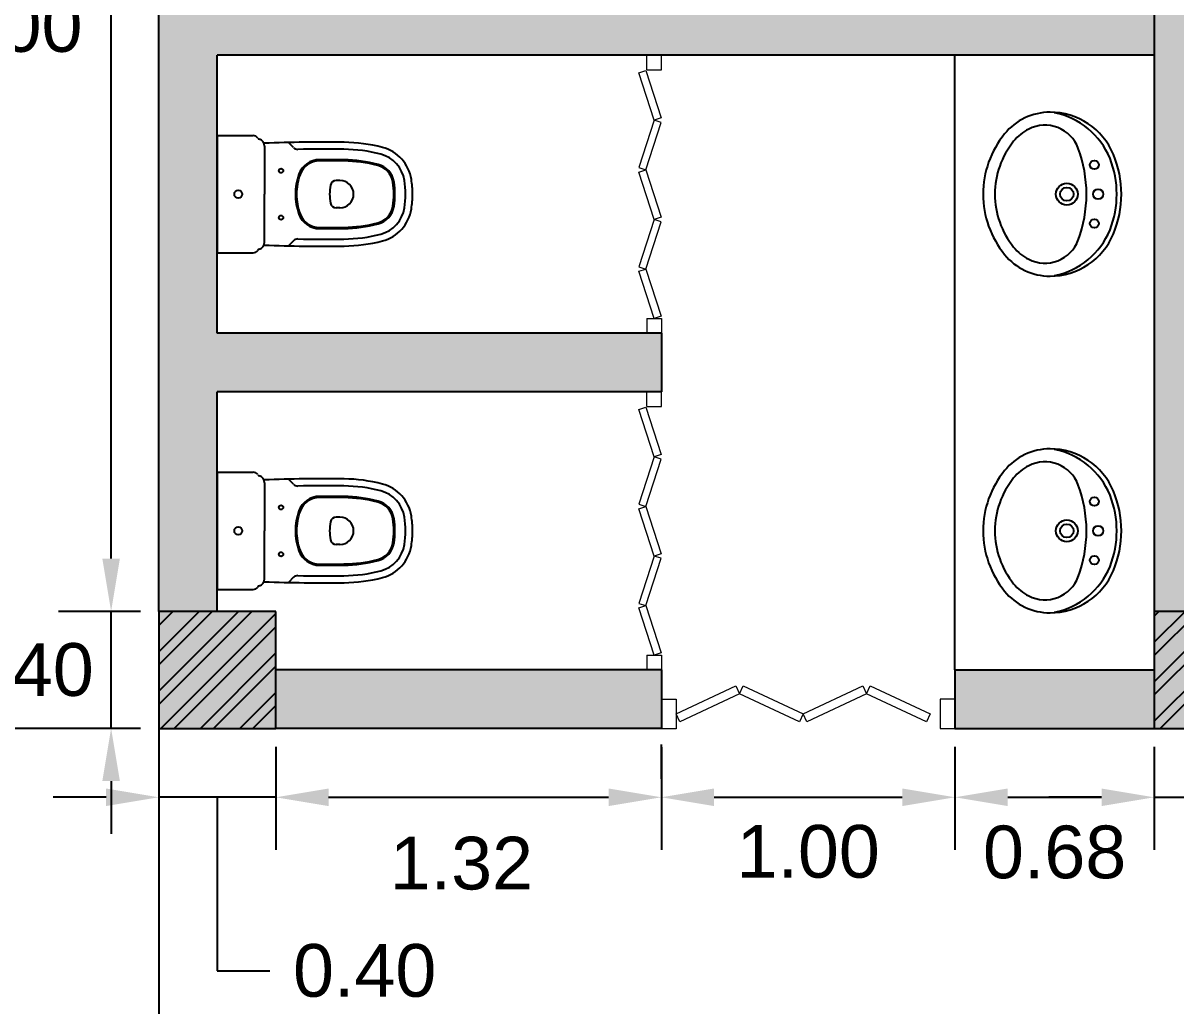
# Model space of a CAD drawing. Header units: millimetres. Extents: x 3409 to 3822, y 896 to 1108.
# Drawn here: x 3417.311 to 3421.248, y 1079.183 to 1082.541 of the extents above; entities that cross this region are included whole.
import ezdxf

# ---------------------------------------------------------------- set-up
doc = ezdxf.new("R2010")
doc.units = ezdxf.units.MM
for name, color, linetype in [('a-epipla', 8, 'Continuous'), ('a-toixoi', 5, 'Continuous'), ('diakekomenes', 9, 'Continuous'), ('DS_ST_quote 1_50', 7, 'Continuous'), ('Layer1', 5, 'Continuous'), ('ypostilwmata', 232, 'Continuous')]:
    doc.layers.add(name, color=color, linetype=linetype)
doc.layers.add('a-portes', color=6, linetype='Continuous', lineweight=9)
doc.styles.get("Standard").update_dxf_attribs({"font": 'arial.ttf'})
doc.dimstyles.get("Standard").update_dxf_attribs({"dimtxt": 0.18, "dimasz": 0.18, "dimexe": 0.18, "dimexo": 0.0625, "dimgap": 0.09, "dimtad": 0, "dimtih": 1, "dimtoh": 1, "dimdec": 4, "dimzin": 0, "dimdsep": 46, "dimtxsty": 'Standard', "dimcen": 0.09, "dimadec": 0, "dimazin": 0, "dimtfac": 1, "dimtdec": 4, "dimtofl": 0, "dimtmove": 0, "dimatfit": 3, "dimfxl": 1, "dimtolj": 1, "dimtzin": 0, "dimarcsym": 0})

# ---------------------------------------------------------------- blocks, each defined once
blk = doc.blocks.new('*D68')
at = {"layer": 'Defpoints', "color": 0, "transparency": 16777216}
for p in [(3419.4907, 1080.1299), (3420.4934, 1080.1311), (3420.4934, 1079.8959)]:
    blk.add_point(p, dxfattribs=at)
at = {"layer": 'DS_ST_quote 1_50', "color": 0, "lineweight": -2, "transparency": 16777216}
for p, q in [((3419.4907, 1080.0674), (3419.4907, 1079.7159)), ((3420.4934, 1080.0686), (3420.4934, 1079.7159)), ((3419.6707, 1079.8959), (3420.3134, 1079.8959))]:
    blk.add_line(p, q, dxfattribs=at)
at = {"layer": 'DS_ST_quote 1_50', "color": 0, "transparency": 16777216}
for points in [[(3419.6707, 1079.9259), (3419.6707, 1079.8659), (3419.4907, 1079.8959)], [(3420.3134, 1079.9259), (3420.3134, 1079.8659), (3420.4934, 1079.8959)]]:
    blk.add_solid(points, dxfattribs=at)
at = {"layer": 'DS_ST_quote 1_50', "color": 0, "transparency": 16777216, "insert": (3419.9921, 1079.7101), "char_height": 0.18, "attachment_point": 5}
blk.add_mtext('\\A1;1.00', dxfattribs=at)
blk = doc.blocks.new('*D69')
at = {"layer": 'Defpoints', "color": 0, "transparency": 16777216}
for p in [(3420.4934, 1080.1311), (3421.174, 1080.1311), (3421.174, 1079.8959)]:
    blk.add_point(p, dxfattribs=at)
at = {"layer": 'DS_ST_quote 1_50', "color": 0, "lineweight": -2, "transparency": 16777216}
for p, q in [((3420.4934, 1080.0686), (3420.4934, 1079.7159)), ((3421.174, 1080.0686), (3421.174, 1079.7159)), ((3420.6734, 1079.8959), (3420.994, 1079.8959))]:
    blk.add_line(p, q, dxfattribs=at)
at = {"layer": 'DS_ST_quote 1_50', "color": 0, "transparency": 16777216}
for points in [[(3420.6734, 1079.9259), (3420.6734, 1079.8659), (3420.4934, 1079.8959)], [(3420.994, 1079.9259), (3420.994, 1079.8659), (3421.174, 1079.8959)]]:
    blk.add_solid(points, dxfattribs=at)
at = {"layer": 'DS_ST_quote 1_50', "color": 0, "transparency": 16777216, "insert": (3420.8337, 1079.708), "char_height": 0.18, "attachment_point": 5}
blk.add_mtext('\\A1;0.68', dxfattribs=at)
blk = doc.blocks.new('*D70')
at = {"layer": 'Defpoints', "color": 0, "transparency": 16777216}
for p in [(3421.174, 1080.1311), (3421.574, 1080.1311), (3421.574, 1079.8959)]:
    blk.add_point(p, dxfattribs=at)
at = {"layer": 'DS_ST_quote 1_50', "color": 0, "lineweight": -2, "transparency": 16777216}
for p, q in [((3421.174, 1080.0686), (3421.174, 1079.7159)), ((3421.574, 1080.0686), (3421.574, 1079.7159)), ((3420.994, 1079.8959), (3420.814, 1079.8959)), ((3421.174, 1079.8959), (3421.574, 1079.8959)), ((3421.374, 1079.8959), (3421.374, 1079.3033)), ((3421.754, 1079.8959), (3421.934, 1079.8959)), ((3421.374, 1079.3033), (3421.554, 1079.3033))]:
    blk.add_line(p, q, dxfattribs=at)
at = {"layer": 'DS_ST_quote 1_50', "color": 0, "transparency": 16777216}
for points in [[(3420.994, 1079.9259), (3420.994, 1079.8659), (3421.174, 1079.8959)], [(3421.754, 1079.9259), (3421.754, 1079.8659), (3421.574, 1079.8959)]]:
    blk.add_solid(points, dxfattribs=at)
at = {"layer": 'DS_ST_quote 1_50', "color": 0, "transparency": 16777216, "insert": (3421.8775, 1079.3033), "char_height": 0.18, "attachment_point": 5}
blk.add_mtext('\\A1;0.40', dxfattribs=at)
blk = doc.blocks.new('*D87')
at = {"layer": 'Defpoints', "color": 0, "transparency": 16777216}
for p in [(3417.774, 1080.1311), (3418.174, 1080.1311), (3417.774, 1079.8959)]:
    blk.add_point(p, dxfattribs=at)
at = {"layer": 'DS_ST_quote 1_50', "color": 0, "lineweight": -2, "transparency": 16777216}
for p, q in [((3417.774, 1080.0686), (3417.774, 1079.7159)), ((3418.174, 1080.0686), (3418.174, 1079.7159)), ((3417.594, 1079.8959), (3417.414, 1079.8959)), ((3418.174, 1079.8959), (3417.774, 1079.8959)), ((3417.974, 1079.8959), (3417.974, 1079.3033)), ((3418.354, 1079.8959), (3418.534, 1079.8959)), ((3417.974, 1079.3033), (3418.154, 1079.3033))]:
    blk.add_line(p, q, dxfattribs=at)
at = {"layer": 'DS_ST_quote 1_50', "color": 0, "transparency": 16777216}
for points in [[(3417.594, 1079.9259), (3417.594, 1079.8659), (3417.774, 1079.8959)], [(3418.354, 1079.9259), (3418.354, 1079.8659), (3418.174, 1079.8959)]]:
    blk.add_solid(points, dxfattribs=at)
at = {"layer": 'DS_ST_quote 1_50', "color": 0, "transparency": 16777216, "insert": (3418.4775, 1079.3033), "char_height": 0.18, "attachment_point": 5}
blk.add_mtext('\\A1;0.40', dxfattribs=at)
blk = doc.blocks.new('*D88')
at = {"layer": 'Defpoints', "color": 0, "transparency": 16777216}
for p in [(3418.174, 1080.1311), (3419.4907, 1079.8959), (3419.4907, 1079.8959)]:
    blk.add_point(p, dxfattribs=at)
at = {"layer": 'DS_ST_quote 1_50', "color": 0, "lineweight": -2, "transparency": 16777216}
for p, q in [((3418.174, 1080.0686), (3418.174, 1079.7159)), ((3419.4907, 1079.9584), (3419.4907, 1080.0759)), ((3418.354, 1079.8959), (3419.3107, 1079.8959))]:
    blk.add_line(p, q, dxfattribs=at)
at = {"layer": 'DS_ST_quote 1_50', "color": 0, "transparency": 16777216}
for points in [[(3418.354, 1079.9259), (3418.354, 1079.8659), (3418.174, 1079.8959)], [(3419.3107, 1079.9259), (3419.3107, 1079.8659), (3419.4907, 1079.8959)]]:
    blk.add_solid(points, dxfattribs=at)
at = {"layer": 'DS_ST_quote 1_50', "color": 0, "transparency": 16777216, "insert": (3418.8078, 1079.6698), "char_height": 0.18, "attachment_point": 5}
blk.add_mtext('\\A1;1.32', dxfattribs=at)
blk = doc.blocks.new('*D131')
at = {"layer": 'Defpoints', "color": 0, "transparency": 16777216}
for p in [(3417.6114, 1084.5311), (3417.774, 1084.5311), (3417.774, 1080.5311)]:
    blk.add_point(p, dxfattribs=at)
at = {"layer": 'DS_ST_quote 1_50', "color": 0, "lineweight": -2, "transparency": 16777216}
for p, q in [((3417.7115, 1084.5311), (3417.4314, 1084.5311)), ((3417.6114, 1080.7111), (3417.6114, 1084.3511)), ((3417.7115, 1080.5311), (3417.4314, 1080.5311))]:
    blk.add_line(p, q, dxfattribs=at)
at = {"layer": 'DS_ST_quote 1_50', "color": 0, "transparency": 16777216}
for points in [[(3417.5814, 1084.3511), (3417.6414, 1084.3511), (3417.6114, 1084.5311)], [(3417.5814, 1080.7111), (3417.6414, 1080.7111), (3417.6114, 1080.5311)]]:
    blk.add_solid(points, dxfattribs=at)
at = {"layer": 'DS_ST_quote 1_50', "color": 0, "transparency": 16777216, "insert": (3417.269, 1082.5311), "char_height": 0.18, "attachment_point": 5}
blk.add_mtext('\\A1;4.00', dxfattribs=at)
blk = doc.blocks.new('*D129')
at = {"layer": 'Defpoints', "color": 0, "transparency": 16777216}
for p in [(3417.6114, 1080.5311), (3417.774, 1080.5311), (3417.774, 1080.1311)]:
    blk.add_point(p, dxfattribs=at)
at = {"layer": 'DS_ST_quote 1_50', "color": 0, "lineweight": -2, "transparency": 16777216}
for p, q in [((3417.6114, 1080.7111), (3417.6114, 1080.8911)), ((3417.7115, 1080.5311), (3417.4314, 1080.5311)), ((3417.6114, 1080.1311), (3417.6114, 1080.5311)), ((3417.7115, 1080.1311), (3417.4314, 1080.1311)), ((3417.6114, 1079.9511), (3417.6114, 1079.7711))]:
    blk.add_line(p, q, dxfattribs=at)
at = {"layer": 'DS_ST_quote 1_50', "color": 0, "transparency": 16777216}
for points in [[(3417.5814, 1080.7111), (3417.6414, 1080.7111), (3417.6114, 1080.5311)], [(3417.5814, 1079.9511), (3417.6414, 1079.9511), (3417.6114, 1080.1311)]]:
    blk.add_solid(points, dxfattribs=at)
at = {"layer": 'DS_ST_quote 1_50', "color": 0, "transparency": 16777216, "insert": (3417.3076, 1080.3311), "char_height": 0.18, "attachment_point": 5}
blk.add_mtext('\\A1;0.40', dxfattribs=at)
blk = doc.blocks.new('*D142')
at = {"layer": 'Defpoints', "color": 0, "transparency": 16777216}
for p in [(3416.6146, 1084.9311), (3417.774, 1084.9311), (3417.774, 1080.1311)]:
    blk.add_point(p, dxfattribs=at)
at = {"layer": 'DS_ST_quote 1_50', "color": 0, "lineweight": -2, "transparency": 16777216}
for p, q in [((3417.7115, 1084.9311), (3416.4346, 1084.9311)), ((3416.6146, 1084.7511), (3416.6146, 1082.713)), ((3416.6146, 1080.3111), (3416.6146, 1082.3492)), ((3417.7115, 1080.1311), (3416.4346, 1080.1311))]:
    blk.add_line(p, q, dxfattribs=at)
at = {"layer": 'DS_ST_quote 1_50', "color": 0, "transparency": 16777216}
for points in [[(3416.5846, 1084.7511), (3416.6446, 1084.7511), (3416.6146, 1084.9311)], [(3416.5846, 1080.3111), (3416.6446, 1080.3111), (3416.6146, 1080.1311)]]:
    blk.add_solid(points, dxfattribs=at)
at = {"layer": 'DS_ST_quote 1_50', "color": 0, "transparency": 16777216, "insert": (3416.6146, 1082.5311), "char_height": 0.18, "attachment_point": 5}
blk.add_mtext('\\A1;4.80', dxfattribs=at)
blk = doc.blocks.new('*D144')
at = {"layer": 'Defpoints', "color": 0, "transparency": 16777216}
for p in [(3417.774, 1080.1311), (3431.774, 1080.1312), (3417.774, 1078.6272)]:
    blk.add_point(p, dxfattribs=at)
at = {"layer": 'DS_ST_quote 1_50', "color": 0, "lineweight": -2, "transparency": 16777216}
for p, q in [((3417.774, 1080.0686), (3417.774, 1078.4472)), ((3431.774, 1080.0687), (3431.774, 1078.4472)), ((3417.954, 1078.6272), (3424.3891, 1078.6272)), ((3431.594, 1078.6272), (3425.159, 1078.6272))]:
    blk.add_line(p, q, dxfattribs=at)
at = {"layer": 'DS_ST_quote 1_50', "color": 0, "transparency": 16777216}
for points in [[(3417.954, 1078.6572), (3417.954, 1078.5972), (3417.774, 1078.6272)], [(3431.594, 1078.6572), (3431.594, 1078.5972), (3431.774, 1078.6272)]]:
    blk.add_solid(points, dxfattribs=at)
at = {"layer": 'DS_ST_quote 1_50', "color": 0, "transparency": 16777216, "insert": (3424.774, 1078.6272), "char_height": 0.18, "attachment_point": 5}
blk.add_mtext('\\A1;14.00', dxfattribs=at)

msp = doc.modelspace()

# ---------------------------------------------------------------- hatches: boundary and pattern name
at = {"layer": 'a-epipla'}
h = msp.add_hatch(dxfattribs=at)
h.set_pattern_fill('ANSI32', color=256, scale=0.01)
h.paths.add_polyline_path([(3418.174, 1084.9311), (3417.774, 1084.9311), (3417.774, 1084.5311), (3418.174, 1084.5311)])
h.paths.add_polyline_path([(3421.574, 1084.9311), (3421.174, 1084.9311), (3421.174, 1084.5311), (3421.574, 1084.5311)])
h.paths.add_polyline_path([(3424.974, 1084.9311), (3424.574, 1084.9311), (3424.574, 1084.5311), (3424.974, 1084.5311)])
h.paths.add_polyline_path([(3428.374, 1084.9311), (3427.974, 1084.9311), (3427.974, 1084.5311), (3428.374, 1084.5311)])
h.paths.add_polyline_path([(3431.774, 1084.9311), (3431.374, 1084.9311), (3431.374, 1084.5311), (3431.774, 1084.5311)])
h.paths.add_polyline_path([(3431.774, 1080.5312), (3431.374, 1080.5312), (3431.374, 1080.1312), (3431.774, 1080.1312)])
h.paths.add_polyline_path([(3428.374, 1080.5311), (3427.974, 1080.5311), (3427.974, 1080.1311), (3428.374, 1080.1311)])
h.paths.add_polyline_path([(3424.974, 1080.5311), (3424.574, 1080.5311), (3424.574, 1080.1311), (3424.974, 1080.1311)])
h.paths.add_polyline_path([(3421.574, 1080.5311), (3421.174, 1080.5311), (3421.174, 1080.1311), (3421.574, 1080.1311)])
h.paths.add_polyline_path([(3418.174, 1080.5311), (3417.774, 1080.5311), (3417.774, 1080.1311), (3418.174, 1080.1311)])
h.paths.add_polyline_path([(3435.174, 1084.9311), (3434.774, 1084.9311), (3434.774, 1084.5311), (3435.174, 1084.5311)])
h.paths.add_polyline_path([(3438.574, 1084.9311), (3438.174, 1084.9311), (3438.174, 1084.5311), (3438.574, 1084.5311)])
h.paths.add_polyline_path([(3441.974, 1084.9311), (3441.574, 1084.9311), (3441.574, 1084.5311), (3441.974, 1084.5311)])
h.paths.add_polyline_path([(3445.374, 1084.9311), (3444.974, 1084.9311), (3444.974, 1084.5311), (3445.374, 1084.5311)])
h.paths.add_polyline_path([(3445.374, 1080.5311), (3444.974, 1080.5311), (3444.974, 1080.1311), (3445.374, 1080.1311)])
h.paths.add_polyline_path([(3441.974, 1080.5311), (3441.574, 1080.5311), (3441.574, 1080.1311), (3441.974, 1080.1311)])
h.paths.add_polyline_path([(3438.574, 1080.5311), (3438.174, 1080.5311), (3438.174, 1080.1311), (3438.574, 1080.1311)])
h.paths.add_polyline_path([(3435.174, 1080.5312), (3434.774, 1080.5312), (3434.774, 1080.1312), (3435.174, 1080.1312)])
h.paths.add_polyline_path([(3451.774, 1084.9311), (3451.374, 1084.9311), (3451.374, 1084.5311), (3451.774, 1084.5311)])
h.paths.add_polyline_path([(3455.174, 1084.9311), (3454.774, 1084.9311), (3454.774, 1084.5311), (3455.174, 1084.5311)])
h.paths.add_polyline_path([(3458.574, 1084.9311), (3458.174, 1084.9311), (3458.174, 1084.5311), (3458.574, 1084.5311)])
h.paths.add_polyline_path([(3461.974, 1084.9311), (3461.574, 1084.9311), (3461.574, 1084.5311), (3461.974, 1084.5311)])
h.paths.add_polyline_path([(3451.774, 1080.5311), (3451.374, 1080.5311), (3451.374, 1080.1311), (3451.774, 1080.1311)])
h.paths.add_polyline_path([(3455.174, 1080.5311), (3454.774, 1080.5311), (3454.774, 1080.1311), (3455.174, 1080.1311)])
h.paths.add_polyline_path([(3458.574, 1080.5311), (3458.174, 1080.5311), (3458.174, 1080.1311), (3458.574, 1080.1311)])
h.paths.add_polyline_path([(3461.974, 1080.5312), (3461.574, 1080.5312), (3461.574, 1080.1312), (3461.974, 1080.1312)])
h.paths.add_polyline_path([(3465.374, 1084.9311), (3464.974, 1084.9311), (3464.974, 1084.5311), (3465.374, 1084.5311)])
h.paths.add_polyline_path([(3468.774, 1084.9311), (3468.374, 1084.9311), (3468.374, 1084.5311), (3468.774, 1084.5311)])
h.paths.add_polyline_path([(3472.174, 1084.9311), (3471.774, 1084.9311), (3471.774, 1084.5311), (3472.174, 1084.5311)])
h.paths.add_polyline_path([(3475.574, 1084.9311), (3475.174, 1084.9311), (3475.174, 1084.5311), (3475.574, 1084.5311)])
h.paths.add_polyline_path([(3478.974, 1084.9311), (3478.574, 1084.9311), (3478.574, 1084.5311), (3478.974, 1084.5311)])
h.paths.add_polyline_path([(3478.974, 1080.5311), (3478.574, 1080.5311), (3478.574, 1080.1311), (3478.974, 1080.1311)])
h.paths.add_polyline_path([(3475.574, 1080.5311), (3475.174, 1080.5311), (3475.174, 1080.1311), (3475.574, 1080.1311)])
h.paths.add_polyline_path([(3472.174, 1080.5311), (3471.774, 1080.5311), (3471.774, 1080.1311), (3472.174, 1080.1311)])
h.paths.add_polyline_path([(3468.774, 1080.5311), (3468.374, 1080.5311), (3468.374, 1080.1311), (3468.774, 1080.1311)])
h.paths.add_polyline_path([(3465.374, 1080.5312), (3464.974, 1080.5312), (3464.974, 1080.1312), (3465.374, 1080.1312)])
h = msp.add_hatch(dxfattribs=at)
h.set_pattern_fill('AR-CONC', color=256, scale=0.00088)
h.paths.add_polyline_path([(3418.174, 1084.9311), (3417.774, 1084.9311), (3417.774, 1084.5311), (3418.174, 1084.5311)])
h.paths.add_polyline_path([(3421.574, 1084.9311), (3421.174, 1084.9311), (3421.174, 1084.5311), (3421.574, 1084.5311)])
h.paths.add_polyline_path([(3418.174, 1080.5311), (3417.774, 1080.5311), (3417.774, 1080.1311), (3418.174, 1080.1311)])
h.paths.add_polyline_path([(3421.574, 1080.5311), (3421.174, 1080.5311), (3421.174, 1080.1311), (3421.574, 1080.1311)])
h.paths.add_polyline_path([(3424.974, 1084.9311), (3424.574, 1084.9311), (3424.574, 1084.5311), (3424.974, 1084.5311)])
h.paths.add_polyline_path([(3424.974, 1080.5311), (3424.574, 1080.5311), (3424.574, 1080.1311), (3424.974, 1080.1311)])
h.paths.add_polyline_path([(3428.374, 1080.5311), (3427.974, 1080.5311), (3427.974, 1080.1311), (3428.374, 1080.1311)])
h.paths.add_polyline_path([(3428.374, 1084.9311), (3427.974, 1084.9311), (3427.974, 1084.5311), (3428.374, 1084.5311)])
h.paths.add_polyline_path([(3431.774, 1084.9311), (3431.374, 1084.9311), (3431.374, 1084.5311), (3431.774, 1084.5311)])
h.paths.add_polyline_path([(3431.774, 1080.5312), (3431.374, 1080.5312), (3431.374, 1080.1312), (3431.774, 1080.1312)])
h.paths.add_polyline_path([(3435.174, 1080.5312), (3434.774, 1080.5312), (3434.774, 1080.1312), (3435.174, 1080.1312)])
h.paths.add_polyline_path([(3435.174, 1084.9311), (3434.774, 1084.9311), (3434.774, 1084.5311), (3435.174, 1084.5311)])
h.paths.add_polyline_path([(3438.574, 1084.9311), (3438.174, 1084.9311), (3438.174, 1084.5311), (3438.574, 1084.5311)])
h.paths.add_polyline_path([(3438.574, 1080.5311), (3438.174, 1080.5311), (3438.174, 1080.1311), (3438.574, 1080.1311)])
h.paths.add_polyline_path([(3441.974, 1084.9311), (3441.574, 1084.9311), (3441.574, 1084.5311), (3441.974, 1084.5311)])
h.paths.add_polyline_path([(3441.974, 1080.5311), (3441.574, 1080.5311), (3441.574, 1080.1311), (3441.974, 1080.1311)])
h.paths.add_polyline_path([(3445.374, 1084.9311), (3444.974, 1084.9311), (3444.974, 1084.5311), (3445.374, 1084.5311)])
h.paths.add_polyline_path([(3445.374, 1080.5311), (3444.974, 1080.5311), (3444.974, 1080.1311), (3445.374, 1080.1311)])
h.paths.add_polyline_path([(3451.774, 1084.9311), (3451.374, 1084.9311), (3451.374, 1084.5311), (3451.774, 1084.5311)])
h.paths.add_polyline_path([(3455.174, 1084.9311), (3454.774, 1084.9311), (3454.774, 1084.5311), (3455.174, 1084.5311)])
h.paths.add_polyline_path([(3451.774, 1080.5311), (3451.374, 1080.5311), (3451.374, 1080.1311), (3451.774, 1080.1311)])
h.paths.add_polyline_path([(3455.174, 1080.5311), (3454.774, 1080.5311), (3454.774, 1080.1311), (3455.174, 1080.1311)])
h.paths.add_polyline_path([(3458.574, 1084.9311), (3458.174, 1084.9311), (3458.174, 1084.5311), (3458.574, 1084.5311)])
h.paths.add_polyline_path([(3458.574, 1080.5311), (3458.174, 1080.5311), (3458.174, 1080.1311), (3458.574, 1080.1311)])
h.paths.add_polyline_path([(3461.974, 1084.9311), (3461.574, 1084.9311), (3461.574, 1084.5311), (3461.974, 1084.5311)])
h.paths.add_polyline_path([(3461.974, 1080.5312), (3461.574, 1080.5312), (3461.574, 1080.1312), (3461.974, 1080.1312)])
h.paths.add_polyline_path([(3465.374, 1084.9311), (3464.974, 1084.9311), (3464.974, 1084.5311), (3465.374, 1084.5311)])
h.paths.add_polyline_path([(3465.374, 1080.5312), (3464.974, 1080.5312), (3464.974, 1080.1312), (3465.374, 1080.1312)])
h.paths.add_polyline_path([(3468.774, 1084.9311), (3468.374, 1084.9311), (3468.374, 1084.5311), (3468.774, 1084.5311)])
h.paths.add_polyline_path([(3468.774, 1080.5311), (3468.374, 1080.5311), (3468.374, 1080.1311), (3468.774, 1080.1311)])
h.paths.add_polyline_path([(3472.174, 1084.9311), (3471.774, 1084.9311), (3471.774, 1084.5311), (3472.174, 1084.5311)])
h.paths.add_polyline_path([(3472.174, 1080.5311), (3471.774, 1080.5311), (3471.774, 1080.1311), (3472.174, 1080.1311)])
h.paths.add_polyline_path([(3475.574, 1084.9311), (3475.174, 1084.9311), (3475.174, 1084.5311), (3475.574, 1084.5311)])
h.paths.add_polyline_path([(3475.574, 1080.5311), (3475.174, 1080.5311), (3475.174, 1080.1311), (3475.574, 1080.1311)])
h.paths.add_polyline_path([(3478.974, 1080.5311), (3478.574, 1080.5311), (3478.574, 1080.1311), (3478.974, 1080.1311)])
h.paths.add_polyline_path([(3478.974, 1084.9311), (3478.574, 1084.9311), (3478.574, 1084.5311), (3478.974, 1084.5311)])
at = {"layer": 'Layer1'}
h = msp.add_hatch(color=256, dxfattribs=at)
h.dxf.hatch_style = 1
h.paths.add_polyline_path([(3414.874, 1078.1311), (3415.474, 1078.1311), (3415.474, 1087.6311), (3431.774, 1087.6311), (3431.774, 1088.2311), (3414.874, 1088.2311)])
h.paths.add_polyline_path([(3417.974, 1082.4311), (3421.174, 1082.4311), (3421.174, 1082.6311), (3417.974, 1082.6311), (3417.974, 1083.5811), (3419.4908, 1083.5811), (3419.4908, 1083.7811), (3417.974, 1083.7811), (3417.974, 1084.5311), (3417.774, 1084.5311), (3417.774, 1080.5311), (3417.974, 1080.5311), (3417.974, 1081.2811), (3419.4908, 1081.2811), (3419.4908, 1081.4811), (3417.974, 1081.4811)], flags=17)
h.paths.add_polyline_path([(3419.4908, 1084.7311), (3419.4908, 1084.9311), (3418.174, 1084.9311), (3418.174, 1084.7311)], flags=17)
h.paths.add_polyline_path([(3421.174, 1084.7311), (3421.174, 1084.9311), (3420.4934, 1084.9311), (3420.4934, 1084.7311)], flags=17)
h.paths.add_polyline_path([(3418.174, 1080.3311), (3418.174, 1080.1311), (3419.4907, 1080.1311), (3419.4908, 1080.3311)], flags=17)
h.paths.add_polyline_path([(3420.4934, 1080.3311), (3420.4933, 1080.1311), (3421.174, 1080.1311), (3421.174, 1080.3311)], flags=17)
h.paths.add_polyline_path([(3421.574, 1084.5311), (3421.174, 1084.5311), (3421.174, 1080.5311), (3421.574, 1080.5311)], flags=17)
h.paths.add_polyline_path([(3431.374, 1080.5312), (3431.774, 1080.5312), (3431.774, 1084.5311), (3431.374, 1084.5311)])
h.paths.add_polyline_path([(3435.174, 1084.5311), (3434.774, 1084.5311), (3434.774, 1080.5312), (3435.174, 1080.5312)])
h.paths.add_polyline_path([(3445.374, 1084.5311), (3444.974, 1084.5311), (3444.974, 1080.6623), (3444.974, 1080.5311), (3445.374, 1080.5311)])
h.paths.add_polyline_path([(3451.374, 1080.5311), (3451.774, 1080.5311), (3451.774, 1084.5311), (3451.374, 1084.5311)])

# ---------------------------------------------------------------- linework, layer by layer
at = {"layer": 'a-epipla'}
for p, q in [((3420.4934, 1080.3311), (3420.4935, 1082.4311)), ((3417.974, 1082.1561), (3418.0968, 1082.1561)), ((3417.974, 1082.1561), (3417.974, 1081.7561)), ((3418.1358, 1082.1201), (3418.1358, 1081.9561)), ((3418.2348, 1082.115), (3418.2173, 1082.1325)), ((3418.3928, 1082.0031), (3418.3801, 1082.0031)), ((3418.1358, 1081.7921), (3418.1358, 1081.9561)), ((3418.3928, 1081.9091), (3418.3801, 1081.9091)), ((3418.2348, 1081.7973), (3418.2173, 1081.7797)), ((3417.974, 1081.7561), (3418.0968, 1081.7561)), ((3417.974, 1081.0061), (3418.0968, 1081.0061)), ((3417.974, 1081.0061), (3417.974, 1080.6061)), ((3418.1358, 1080.9701), (3418.1358, 1080.8061)), ((3418.2348, 1080.965), (3418.2173, 1080.9825)), ((3418.3928, 1080.8531), (3418.3801, 1080.8531)), ((3418.1358, 1080.6421), (3418.1358, 1080.8061)), ((3418.3928, 1080.7591), (3418.3801, 1080.7591)), ((3418.2348, 1080.6473), (3418.2173, 1080.6297)), ((3417.974, 1080.6061), (3418.0968, 1080.6061))]:
    msp.add_line(p, q, dxfattribs=at)
for centre, radius in [((3420.9695, 1082.0561), 0.015), ((3418.1918, 1082.0361), 0.0075), ((3420.8755, 1081.9561), 0.0375), ((3418.0458, 1081.9561), 0.0135), ((3418.0458, 1081.9561), 0.0135), ((3420.8755, 1081.9561), 0.023), ((3420.9825, 1081.9561), 0.0175), ((3418.1918, 1081.8761), 0.0075), ((3420.9695, 1081.8561), 0.015), ((3418.1918, 1080.8861), 0.0075), ((3420.9695, 1080.9061), 0.015), ((3418.0458, 1080.8061), 0.0135), ((3418.0458, 1080.8061), 0.0135), ((3420.8755, 1080.8061), 0.0375), ((3420.8755, 1080.8061), 0.023), ((3420.9825, 1080.8061), 0.0175), ((3418.1918, 1080.7261), 0.0075), ((3420.9695, 1080.7061), 0.015)]:
    msp.add_circle(centre, radius, dxfattribs=at)
for centre, radius, start, end in [((3420.818, 1082.0361), 0.2, 90, 140.9171), ((3420.818, 1082.0011), 0.235, 22.7144, 90), ((3420.7843, 1081.9804), 0.258, 22.1793, 79.0033), ((3420.7843, 1081.9319), 0.258, 277.4953, 277.4953), ((3420.8004, 1082.0704), 0.1215, 20.3585, 117.069), ((3418.0968, 1082.1371), 0.019, 34.9372, 90), ((3418.1206, 1082.1537), 0.01, 214.9372, 253.7848), ((3420.9165, 1081.9561), 0.3269, 140.9171, 180), ((3420.818, 1082.0361), 0.16, 117.069, 140.9171), ((3418.1108, 1082.1201), 0.025, 360, 73.7848), ((3418.3388, 1076.6339), 5.5, 89.2905, 92.1362), ((3418.249, 1082.1291), 0.02, 225, 270.9364), ((3418.3388, 1076.6339), 5.476, 89.2905, 90.9364), ((3418.4001, 1081.5835), 0.526, 75.4605, 89.2905), ((3418.4001, 1081.5835), 0.55, 75.4605, 89.2905), ((3418.5045, 1081.9862), 0.134, 8.8162, 75.4605), ((3420.9165, 1081.9561), 0.2869, 140.9171, 180), ((3420.4925, 1081.9561), 0.45, 360, 20.3585), ((3418.3233, 1081.9989), 0.075, 90.1648, 160.016), ((3418.3233, 1081.9989), 0.071, 90.1648, 160.016), ((3418.3388, 1076.6339), 5.44, 89.2905, 90.1648), ((3418.3388, 1076.6339), 5.436, 89.2905, 90.1648), ((3418.4001, 1081.5835), 0.49, 75.4605, 89.2905), ((3418.4001, 1081.5835), 0.486, 75.4605, 89.2905), ((3418.5045, 1081.9862), 0.11, 8.8162, 75.4605), ((3420.7105, 1081.9561), 0.3355, 360, 21.2533), ((3420.7105, 1081.9561), 0.3515, 360, 22.7144), ((3418.5045, 1081.9862), 0.07, 8.8162, 75.4605), ((3418.5045, 1081.9862), 0.074, 8.8162, 75.4605), ((3418.4408, 1081.9561), 0.2, 160.016, 180), ((3418.4408, 1081.9561), 0.196, 160.016, 180), ((3418.3801, 1081.9831), 0.02, 90, 170.2849), ((3418.3928, 1081.9561), 0.047, 360, 90), ((3418.3108, 1081.9561), 0.266, 360, 8.8162), ((3418.3108, 1081.9561), 0.27, 360, 8.8162), ((3418.3108, 1081.9561), 0.306, 360, 8.8162), ((3418.3108, 1081.9561), 0.33, 360, 8.8162), ((3418.4408, 1081.9561), 0.2, 180, 199.984), ((3418.4408, 1081.9561), 0.196, 180, 199.984), ((3418.5378, 1081.9561), 0.18, 170.2849, 180), ((3418.5378, 1081.9561), 0.18, 180, 189.7151), ((3418.3928, 1081.9561), 0.047, 270, 360), ((3418.3108, 1081.9561), 0.266, 351.1838, 360), ((3418.3108, 1081.9561), 0.27, 351.1838, 360), ((3418.3108, 1081.9561), 0.306, 351.1838, 360), ((3418.3108, 1081.9561), 0.33, 351.1838, 360), ((3420.9165, 1081.9561), 0.3269, 180, 219.0829), ((3420.9165, 1081.9561), 0.2869, 180, 219.0829), ((3420.4925, 1081.9561), 0.45, 339.6415, 360), ((3420.7105, 1081.9561), 0.3355, 338.7467, 360), ((3420.7105, 1081.9561), 0.3515, 337.2856, 360), ((3418.3801, 1081.9291), 0.02, 189.7151, 270), ((3418.5045, 1081.9261), 0.07, 284.5395, 351.1838), ((3418.5045, 1081.9261), 0.074, 284.5395, 351.1838), ((3418.3233, 1081.9134), 0.075, 199.984, 269.8352), ((3418.3233, 1081.9134), 0.071, 199.984, 269.8352), ((3418.5045, 1081.9261), 0.11, 284.5395, 351.1838), ((3418.5045, 1081.9261), 0.134, 284.5395, 351.1838), ((3418.3388, 1087.2784), 5.436, 269.8352, 270.7095), ((3418.3388, 1087.2784), 5.44, 269.8352, 270.7095), ((3418.4001, 1082.3288), 0.486, 270.7095, 284.5395), ((3418.4001, 1082.3288), 0.49, 270.7095, 284.5395), ((3420.7843, 1081.9319), 0.258, 280.9967, 337.8207), ((3418.249, 1081.7831), 0.02, 89.0636, 135), ((3418.3388, 1087.2784), 5.476, 269.0636, 270.7095), ((3418.4001, 1082.3288), 0.526, 270.7095, 284.5395), ((3418.4001, 1082.3288), 0.55, 270.7095, 284.5395), ((3420.8004, 1081.8419), 0.1215, 242.931, 339.6415), ((3420.818, 1081.9111), 0.235, 270, 337.2856), ((3418.0968, 1081.7751), 0.019, 270, 325.0628), ((3418.1206, 1081.7585), 0.01, 106.2152, 145.0628), ((3418.1108, 1081.7921), 0.025, 286.2152, 0), ((3418.3388, 1087.2784), 5.5, 267.8638, 270.7095), ((3420.818, 1081.8761), 0.16, 219.0829, 242.931), ((3420.818, 1081.8761), 0.2, 219.0829, 270), ((3420.818, 1080.8861), 0.2, 90, 140.9171), ((3420.818, 1080.8511), 0.235, 22.7144, 90), ((3420.7843, 1080.8304), 0.258, 22.1793, 79.0033), ((3418.0968, 1080.9871), 0.019, 34.9372, 90), ((3420.7843, 1080.7819), 0.258, 277.4953, 277.4953), ((3420.9165, 1080.8061), 0.3269, 140.9171, 180), ((3420.818, 1080.8861), 0.16, 117.069, 140.9171), ((3420.8004, 1080.9204), 0.1215, 20.3585, 117.069), ((3418.1206, 1081.0037), 0.01, 214.9372, 253.7848), ((3418.1108, 1080.9701), 0.025, 360, 73.7848), ((3418.3388, 1075.4839), 5.5, 89.2905, 92.1362), ((3418.4001, 1080.4335), 0.55, 75.4605, 89.2905), ((3420.9165, 1080.8061), 0.2869, 140.9171, 180), ((3418.249, 1080.9791), 0.02, 225, 270.9364), ((3418.3388, 1075.4839), 5.476, 89.2905, 90.9364), ((3418.4001, 1080.4335), 0.526, 75.4605, 89.2905), ((3418.5045, 1080.8362), 0.11, 8.8162, 75.4605), ((3418.5045, 1080.8362), 0.134, 8.8162, 75.4605), ((3420.4925, 1080.8061), 0.45, 360, 20.3585), ((3420.7105, 1080.8061), 0.3355, 360, 21.2533), ((3420.7105, 1080.8061), 0.3515, 360, 22.7144), ((3418.3233, 1080.8489), 0.075, 90.1648, 160.016), ((3418.3233, 1080.8489), 0.071, 90.1648, 160.016), ((3418.3388, 1075.4839), 5.44, 89.2905, 90.1648), ((3418.3388, 1075.4839), 5.436, 89.2905, 90.1648), ((3418.4001, 1080.4335), 0.49, 75.4605, 89.2905), ((3418.4001, 1080.4335), 0.486, 75.4605, 89.2905), ((3418.5045, 1080.8362), 0.07, 8.8162, 75.4605), ((3418.5045, 1080.8362), 0.074, 8.8162, 75.4605), ((3418.4408, 1080.8061), 0.2, 160.016, 180), ((3418.4408, 1080.8061), 0.196, 160.016, 180), ((3418.3801, 1080.8331), 0.02, 90, 170.2849), ((3418.3928, 1080.8061), 0.047, 360, 90), ((3418.3108, 1080.8061), 0.306, 360, 8.8162), ((3418.3108, 1080.8061), 0.33, 360, 8.8162), ((3418.5378, 1080.8061), 0.18, 170.2849, 180), ((3418.3108, 1080.8061), 0.266, 360, 8.8162), ((3418.3108, 1080.8061), 0.27, 360, 8.8162), ((3418.4408, 1080.8061), 0.2, 180, 199.984), ((3418.4408, 1080.8061), 0.196, 180, 199.984), ((3418.5378, 1080.8061), 0.18, 180, 189.7151), ((3418.3801, 1080.7791), 0.02, 189.7151, 270), ((3418.3928, 1080.8061), 0.047, 270, 360), ((3418.3108, 1080.8061), 0.266, 351.1838, 360), ((3418.3108, 1080.8061), 0.27, 351.1838, 360), ((3418.3108, 1080.8061), 0.306, 351.1838, 360), ((3418.3108, 1080.8061), 0.33, 351.1838, 360), ((3420.9165, 1080.8061), 0.3269, 180, 219.0829), ((3420.9165, 1080.8061), 0.2869, 180, 219.0829), ((3420.4925, 1080.8061), 0.45, 339.6415, 360), ((3420.7105, 1080.8061), 0.3355, 338.7467, 360), ((3420.7105, 1080.8061), 0.3515, 337.2856, 360), ((3418.3233, 1080.7634), 0.075, 199.984, 269.8352), ((3418.3233, 1080.7634), 0.071, 199.984, 269.8352), ((3418.5045, 1080.7761), 0.07, 284.5395, 351.1838), ((3418.5045, 1080.7761), 0.074, 284.5395, 351.1838), ((3418.5045, 1080.7761), 0.11, 284.5395, 351.1838), ((3418.5045, 1080.7761), 0.134, 284.5395, 351.1838), ((3418.3388, 1086.1284), 5.436, 269.8352, 270.7095), ((3418.4001, 1081.1788), 0.486, 270.7095, 284.5395), ((3418.4001, 1081.1788), 0.49, 270.7095, 284.5395), ((3418.249, 1080.6331), 0.02, 89.0636, 135), ((3418.3388, 1086.1284), 5.476, 269.0636, 270.7095), ((3418.3388, 1086.1284), 5.44, 269.8352, 270.7095), ((3418.4001, 1081.1788), 0.526, 270.7095, 284.5395), ((3420.818, 1080.7611), 0.235, 270, 337.2856), ((3420.7843, 1080.7819), 0.258, 280.9967, 337.8207), ((3418.0968, 1080.6251), 0.019, 270, 325.0628), ((3418.1206, 1080.6085), 0.01, 106.2152, 145.0628), ((3418.1108, 1080.6421), 0.025, 286.2152, 0), ((3418.3388, 1086.1284), 5.5, 267.8638, 270.7095), ((3418.4001, 1081.1788), 0.55, 270.7095, 284.5395), ((3420.818, 1080.7261), 0.16, 219.0829, 242.931), ((3420.8004, 1080.6919), 0.1215, 242.931, 339.6415), ((3420.818, 1080.7261), 0.2, 219.0829, 270)]:
    msp.add_arc(centre, radius, start, end, dxfattribs=at)
at = {"layer": 'a-portes'}
for p, q in [((3419.4408, 1082.3811), (3419.4408, 1082.4311)), ((3419.4908, 1082.3811), (3419.4908, 1082.4311)), ((3419.4408, 1082.3811), (3419.4908, 1082.3811)), ((3419.4408, 1081.5311), (3419.4408, 1081.4811)), ((3419.4408, 1081.5311), (3419.4908, 1081.5311)), ((3419.4908, 1081.5311), (3419.4908, 1081.4811)), ((3419.4408, 1081.2311), (3419.4408, 1081.2811)), ((3419.4908, 1081.2311), (3419.4908, 1081.2811)), ((3419.4408, 1081.2311), (3419.4908, 1081.2311)), ((3419.4408, 1080.3811), (3419.4408, 1080.3311)), ((3419.4408, 1080.3811), (3419.4908, 1080.3811)), ((3419.4908, 1080.3811), (3419.4908, 1080.3311))]:
    msp.add_line(p, q, dxfattribs=at)
for points in [[(3419.4896, 1082.2165), (3419.4658, 1082.2088), (3419.4133, 1082.3704), (3419.4371, 1082.3782)], [(3419.4133, 1082.0471), (3419.4371, 1082.0394), (3419.4896, 1082.201), (3419.4658, 1082.2088)], [(3419.4896, 1081.8777), (3419.4658, 1081.87), (3419.4133, 1082.0316), (3419.4371, 1082.0394)], [(3419.4133, 1081.7083), (3419.4371, 1081.7005), (3419.4896, 1081.8622), (3419.4658, 1081.87)], [(3419.4896, 1081.5389), (3419.4658, 1081.5311), (3419.4133, 1081.6928), (3419.4371, 1081.7005)], [(3419.4896, 1081.0665), (3419.4658, 1081.0588), (3419.4133, 1081.2204), (3419.4371, 1081.2282)], [(3419.4133, 1080.8971), (3419.4371, 1080.8894), (3419.4896, 1081.051), (3419.4658, 1081.0588)], [(3419.4896, 1080.7277), (3419.4658, 1080.72), (3419.4133, 1080.8816), (3419.4371, 1080.8894)], [(3419.4133, 1080.5583), (3419.4371, 1080.5505), (3419.4896, 1080.7122), (3419.4658, 1080.72)], [(3419.4896, 1080.3889), (3419.4658, 1080.3811), (3419.4133, 1080.5428), (3419.4371, 1080.5505)], [(3419.5407, 1080.1807), (3419.7452, 1080.2761), (3419.7577, 1080.2493), (3419.5532, 1080.1539)], [(3419.7702, 1080.2761), (3419.9747, 1080.1807), (3419.9622, 1080.1539), (3419.7577, 1080.2493)], [(3419.9747, 1080.1807), (3420.1792, 1080.2761), (3420.1917, 1080.2493), (3419.9872, 1080.1539)], [(3420.2042, 1080.2761), (3420.4087, 1080.1807), (3420.3962, 1080.1539), (3420.1917, 1080.2493)]]:
    msp.add_lwpolyline(points, close=True, dxfattribs=at)
for points in [[(3419.4907, 1080.2315), (3419.5407, 1080.2315), (3419.5407, 1080.1299), (3419.4907, 1080.1299)], [(3420.4933, 1080.2315), (3420.4433, 1080.2315), (3420.4433, 1080.1312), (3420.4933, 1080.1312)]]:
    msp.add_lwpolyline(points, dxfattribs=at)
at = {"layer": 'a-toixoi'}
for p, q in [((3417.774, 1080.5311), (3417.774, 1084.5311)), ((3421.174, 1084.5311), (3421.174, 1080.5311)), ((3417.974, 1081.4811), (3417.974, 1082.4311)), ((3421.174, 1082.4311), (3417.974, 1082.4311)), ((3419.4908, 1081.4811), (3417.974, 1081.4811)), ((3419.4908, 1081.4811), (3419.4908, 1081.2811)), ((3417.974, 1080.5311), (3417.974, 1081.2811)), ((3419.4908, 1081.2811), (3417.974, 1081.2811)), ((3419.4908, 1080.3311), (3418.174, 1080.3311)), ((3419.4908, 1080.3311), (3419.4907, 1080.1299)), ((3420.4934, 1080.3311), (3420.4933, 1080.1312)), ((3420.4934, 1080.3311), (3421.174, 1080.3311)), ((3419.4908, 1080.1311), (3418.174, 1080.1311)), ((3420.4934, 1080.1311), (3421.174, 1080.1311))]:
    msp.add_line(p, q, dxfattribs=at)
at = {"layer": 'diakekomenes'}
msp.add_line((3417.774, 1080.1311), (3417.774, 1078.1311), dxfattribs=at)
at = {"layer": 'ypostilwmata'}
for points in [[(3418.174, 1080.5311), (3417.774, 1080.5311), (3417.774, 1080.1311), (3418.174, 1080.1311)], [(3421.574, 1080.5311), (3421.174, 1080.5311), (3421.174, 1080.1311), (3421.574, 1080.1311)]]:
    msp.add_lwpolyline(points, close=True, dxfattribs=at)

# ---------------------------------------------------------------- dimensions: what is measured, and where the dimension line sits
at = {"layer": 'DS_ST_quote 1_50'}
dim = msp.add_linear_dim(base=(3416.6146, 1084.9311), p1=(3417.774, 1080.1311), p2=(3417.774, 1084.9311), angle=90, dimstyle='Standard', override={"dimdec": 2, "dimtdec": 2, "dimfxl": 0.05}, dxfattribs=at)
dim.commit()
dim.dimension.update_dxf_attribs({"geometry": '*D142', "text_midpoint": (3416.6146, 1082.5311)})
for base, p1, p2, picture, middle in [((3417.6114, 1084.5311), (3417.774, 1080.5311), (3417.774, 1084.5311), '*D131', (3417.269, 1082.5311)), ((3417.6114, 1080.5311), (3417.774, 1080.1311), (3417.774, 1080.5311), '*D129', (3417.3076, 1080.3311))]:
    dim = msp.add_linear_dim(base=base, p1=p1, p2=p2, angle=90, dimstyle='Standard', override={"dimdec": 2, "dimtdec": 2, "dimtmove": 1, "dimfxl": 0.05}, dxfattribs=at)
    dim.commit()
    dim.dimension.update_dxf_attribs({"geometry": picture, "text_midpoint": middle, "dimtype": 160})
for base, p1, p2, override, picture, middle in [((3417.774, 1079.8959), (3418.174, 1080.1311), (3417.774, 1080.1311), {"dimdec": 2, "dimtdec": 2, "dimtmove": 1, "dimfxl": 0.05}, '*D87', (3418.244, 1079.3033)), ((3417.774, 1078.6272), (3431.774, 1080.1312), (3417.774, 1080.1311), {"dimdec": 2, "dimtdec": 2, "dimfxl": 0.05}, '*D144', (3424.774, 1078.6272)), ((3421.574, 1079.8959), (3421.174, 1080.1311), (3421.574, 1080.1311), {"dimdec": 2, "dimtdec": 2, "dimtmove": 1, "dimfxl": 0.05}, '*D70', (3421.644, 1079.3033))]:
    dim = msp.add_linear_dim(base=base, p1=p1, p2=p2, dimstyle='Standard', override=override, dxfattribs=at)
    dim.commit()
    dim.dimension.update_dxf_attribs({"geometry": picture, "text_midpoint": middle})
for base, p1, p2, picture, middle in [((3419.4907, 1079.8959), (3418.174, 1080.1311), (3419.4907, 1079.8959), '*D88', (3418.8078, 1079.6698)), ((3420.4934, 1079.8959), (3419.4907, 1080.1299), (3420.4934, 1080.1311), '*D68', (3419.9921, 1079.7101)), ((3421.174, 1079.8959), (3420.4934, 1080.1311), (3421.174, 1080.1311), '*D69', (3420.8337, 1079.708))]:
    dim = msp.add_linear_dim(base=base, p1=p1, p2=p2, dimstyle='Standard', override={"dimdec": 2, "dimtdec": 2, "dimtmove": 1, "dimfxl": 0.05}, dxfattribs=at)
    dim.commit()
    dim.dimension.update_dxf_attribs({"geometry": picture, "text_midpoint": middle, "dimtype": 160})

doc.saveas('drawing.dxf')
